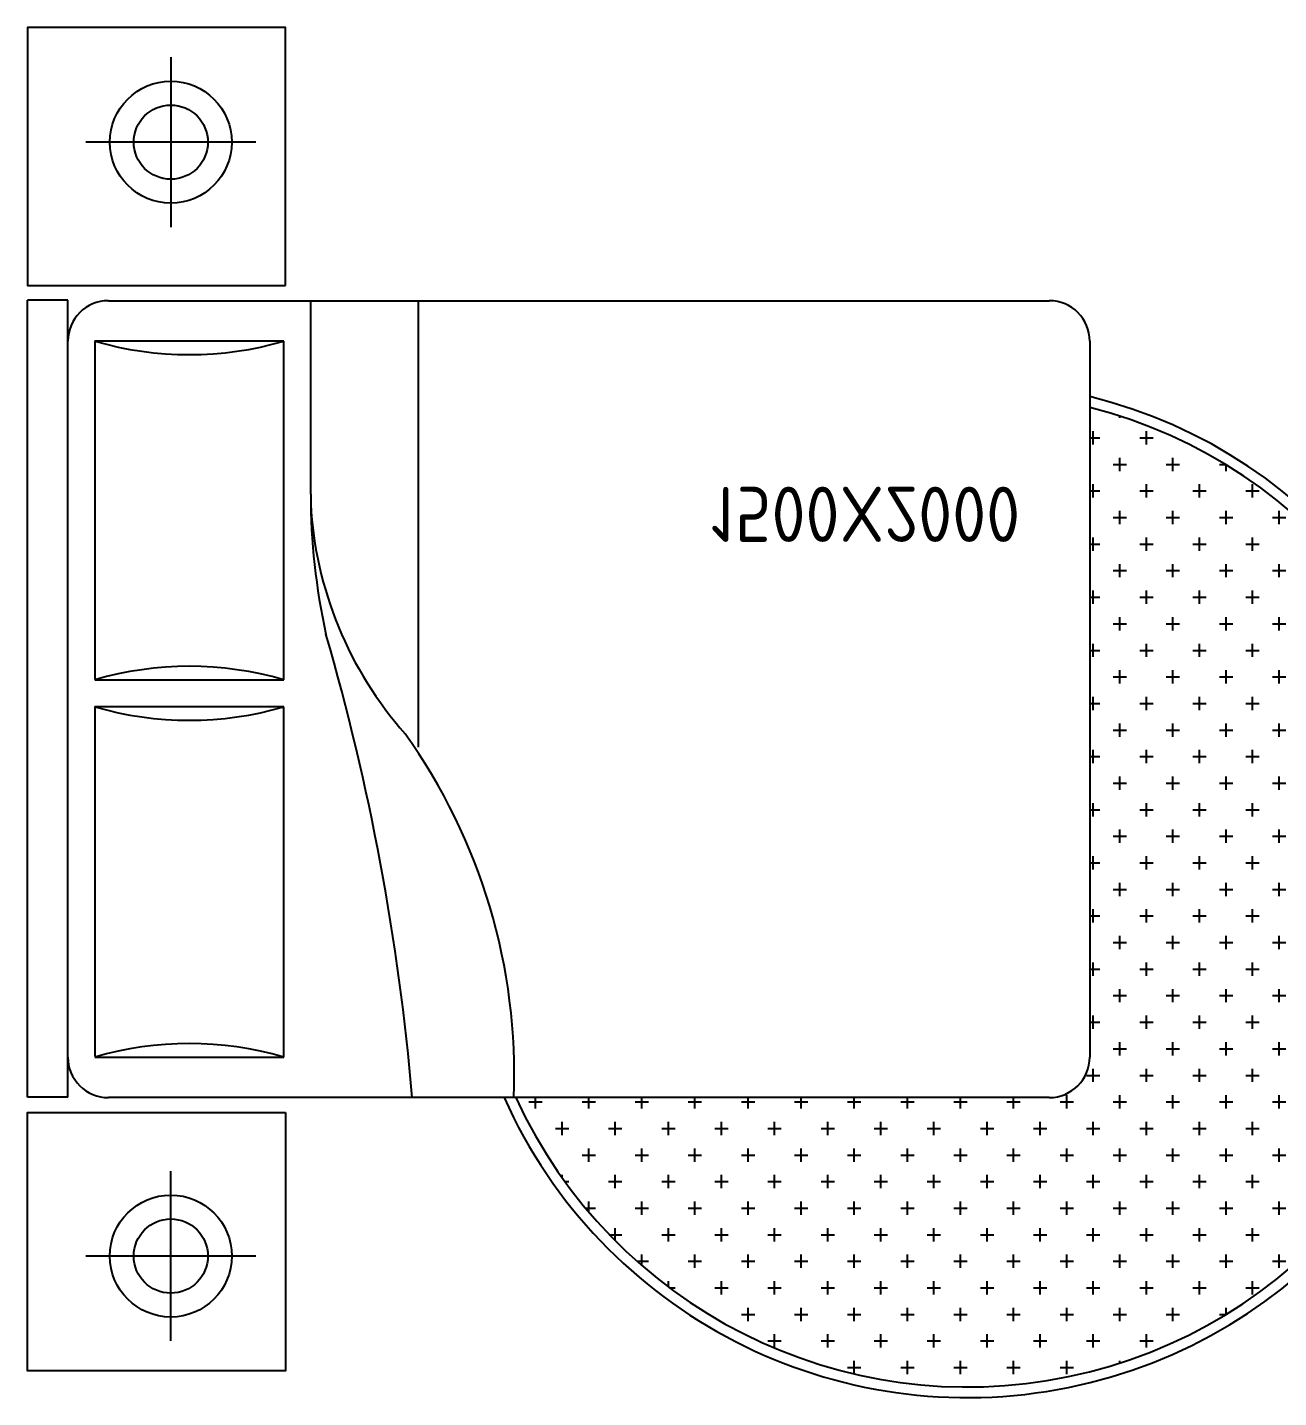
# Model space of a CAD drawing. Extents: x -42728 to 99010, y -18674 to 47645.
# Drawn here: x 3228 to 5584, y 34287 to 36866 of the extents above; entities that cross this region are included whole.
import ezdxf

# ---------------------------------------------------------------- set-up
doc = ezdxf.new("R2010")
doc.units = 0
doc.header["$LTSCALE"] = 100
doc.header["$MEASUREMENT"] = 0
doc.layers.get('0').update_dxf_attribs({"linetype": 'CONTINUOUS'})
doc.layers.add('图层4', color=4, linetype='CONTINUOUS')
doc.styles.get("Standard").update_dxf_attribs({"font": 'ISOCP'})

# ---------------------------------------------------------------- blocks, each defined once
blk = doc.blocks.new('A$C3BAC6D01')
at = {"layer": '图层4'}
h = blk.add_hatch(dxfattribs=at)
h.set_pattern_fill('CROSS', color=256, scale=200, angle=-180, style=0)
h.set_pattern_definition([(180, (-102130.89, -54215.376), (-50, 50), [25, -75]), (90, (-102143.39, -54227.876), (50, 50), [25, -75])])
h.paths.add_polyline_path([(1938.2, 2000.2, -0.414214), (2014.4, 1924), (2014.4, 919.4, 1.585589), (715.5, 2000.2)])
at = {"layer": '图层4', "linetype": 'ByBlock'}
for p, q in [((590.6, 2000.2), (1938.2, 2000.2)), ((514.4, 152.4), (514.4, 1924)), ((2014.4, 1924), (2014.4, 152.4)), ((2013.6, 76.2), (513.6, 76.2)), ((513.6, 76.2), (513.6, 0)), ((2013.6, 76.2), (2013.6, 0)), ((2013.6, 0), (513.6, 0))]:
    blk.add_line(p, q, dxfattribs=at)
at = {"layer": '图层4'}
for p, q in [((1355.1, 736.6), (514.4, 736.6)), ((878.7, 533.4), (514.4, 533.4)), ((590.6, 482.6), (590.6, 127)), ((1228.1, 482.6), (590.6, 482.6)), ((1228.1, 127), (1228.1, 482.6)), ((1938.2, 482.6), (1278.9, 482.6)), ((1278.9, 482.6), (1278.9, 127)), ((1938.2, 127), (1938.2, 482.6)), ((216, 429.8), (216, 110.2)), ((2312.8, 429.8), (2312.8, 110.2)), ((56.2, 270), (375.8, 270)), ((2472.6, 270), (2153, 270)), ((589.8, 127), (1227.3, 127)), ((1278.1, 127), (1937.4, 127))]:
    blk.add_line(p, q, dxfattribs=at)
at = {"layer": '图层4', "linetype": 'ByBlock'}
for points in [[(486, 486), (0, 486), (0, 0), (486, 0)], [(2042.8, 486), (2528.8, 486), (2528.8, 0), (2042.8, 0)]]:
    blk.add_lwpolyline(points, close=True, dxfattribs=at)
at = {"layer": '图层4'}
for centre, radius in [((216, 270), 114.8), ((2312.8, 270), 114.8), ((216, 270), 69.8), ((2312.8, 270), 69.8)]:
    blk.add_circle(centre, radius, dxfattribs=at)
for centre, radius, start, end in [((1623, 1769.9), 956.2, 294.1638, 166.0628), ((1623, 1769.9), 936.2, 294.7142, 165.7588), ((1970.5, -184.8), 1101.5, 87.7134, 125.5689), ((2399.8, -3769.2), 4510.2, 94.9, 106.1889), ((858.2, 1243.3), 710.9, 273.1086, 311.545), ((879.1, 1752.7), 1219.3, 269.9814, 282.4667), ((-19, 304.8), 635, 343.7398, 16.2602), ((1837.7, 304.8), 635, 163.7398, 196.2602), ((669.3, 304.8), 635, 343.7398, 16.2602), ((2547.8, 304.8), 635, 163.7398, 196.2602)]:
    blk.add_arc(centre, radius, start, end, dxfattribs=at)
at = {"layer": '图层4', "linetype": 'ByBlock'}
for centre, start, end in [((590.6, 1924), 90, 180), ((1938.2, 1924), 0, 90), ((590.6, 152.4), 180, 270), ((1938.2, 152.4), 270, 0)]:
    blk.add_arc(centre, 76.2, start, end, dxfattribs=at)
at = {"layer": '图层4', "extrusion": (0, 0, -1), "insert": (916.5, 1577.7), "char_height": 104, "attachment_point": 5, "text_direction": (0, 1, 0)}
blk.add_mtext('1500X2000', dxfattribs=at)

msp = doc.modelspace()

# ---------------------------------------------------------------- block references
at = {"rotation": 270}
msp.add_blockref('A$C3BAC6D01', (3227.83883, 36866.04035), dxfattribs=at)

doc.saveas('drawing.dxf')
